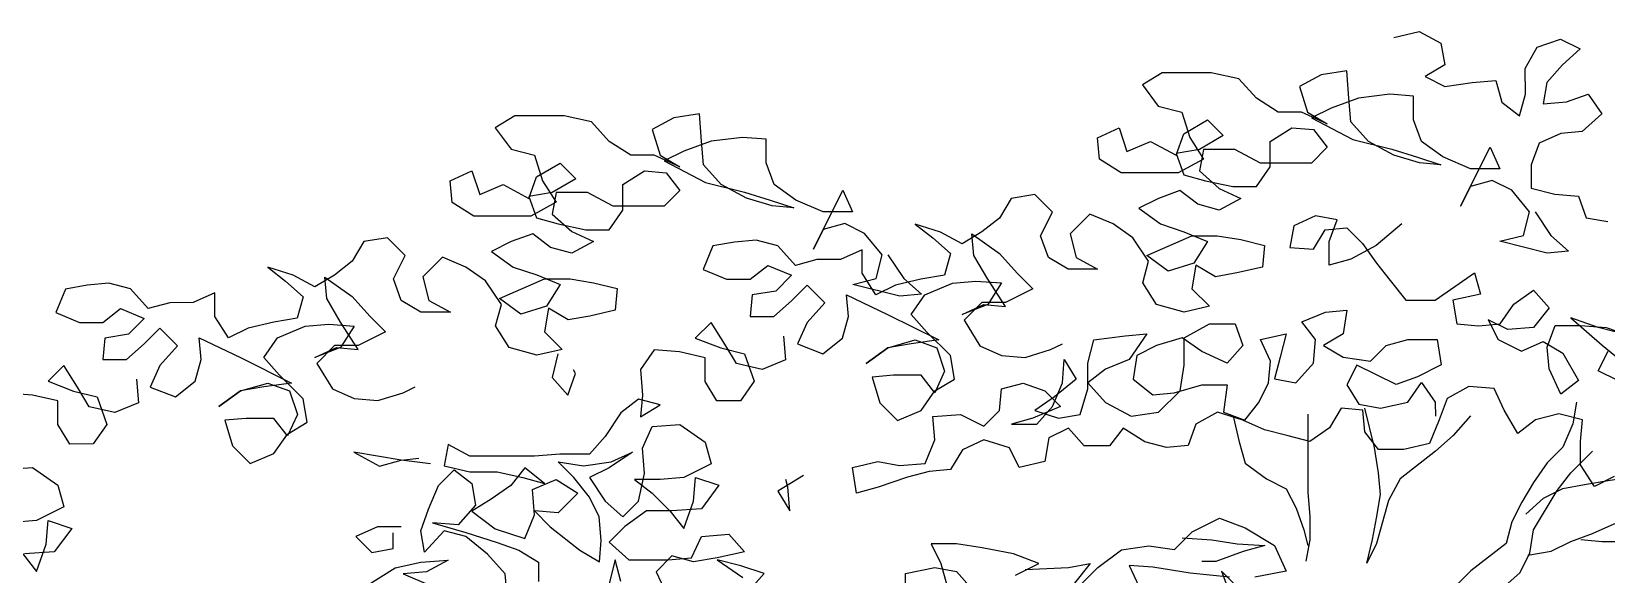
# Model space of a CAD drawing. Header units: millimetres. Extents: x 1564 to 2013, y 216 to 285.
# Drawn here: x 1635.802 to 1638.974, y 230.543 to 231.637 of the extents above; entities that cross this region are included whole.
import ezdxf

# ---------------------------------------------------------------- set-up
doc = ezdxf.new("R2010")
doc.units = ezdxf.units.MM
doc.header["$LTSCALE"] = 10
doc.layers.get('0').update_dxf_attribs({"color": 90})
doc.layers.add('ÁRVORE PRESERVADA', color=252, linetype='Continuous')

# ---------------------------------------------------------------- blocks, each defined once
blk = doc.blocks.new('A$C338F7350')
for points in [[(5.764, 13.5971), (5.8283, 13.612), (5.8826, 13.5824), (5.8926, 13.5281), (5.8432, 13.4984), (5.8926, 13.4737), (5.9618, 13.4836), (6.0211, 13.4886), (6.036, 13.4343), (6.0805, 13.3997), (6.0953, 13.4541), (6.0952, 13.5184), (6.1248, 13.5727), (6.1841, 13.5926), (6.2336, 13.5679), (6.1891, 13.5283), (6.1496, 13.4838), (6.1398, 13.4294), (6.1991, 13.4344), (6.2534, 13.4542), (6.2881, 13.4049), (6.2387, 13.3603), (6.1843, 13.3553), (6.13, 13.3306), (6.1103, 13.2762), (6.1103, 13.2169), (6.1697, 13.2021), (6.229, 13.1972), (6.2488, 13.1429), (6.3032, 13.133)], [(6.3186, 12.4905), (6.2692, 12.4658), (6.2345, 12.5201), (6.2345, 12.5794), (6.2394, 12.6338), (6.18, 12.6486), (6.1208, 12.6337), (6.0763, 12.599), (6.0417, 12.6583), (6.0169, 12.7127), (5.9526, 12.7175), (5.8983, 12.6878), (5.8786, 12.6335), (5.8539, 12.5741), (5.7897, 12.5592), (5.7254, 12.5592), (5.6908, 12.6036), (5.6858, 12.658), (5.6314, 12.6629), (5.6018, 12.6134), (5.5524, 12.5788), (5.498, 12.5936), (5.4387, 12.6083), (5.3843, 12.633), (5.3201, 12.6527), (5.2657, 12.623), (5.246, 12.5686), (5.1916, 12.5636), (5.1373, 12.5784), (5.0829, 12.613), (5.0483, 12.5684), (4.984, 12.5684), (4.9445, 12.6128), (4.8951, 12.5881), (4.8852, 12.5288), (4.821, 12.5139), (4.7962, 12.5633), (4.732, 12.583), (4.6776, 12.5582), (4.648, 12.5088), (4.5937, 12.5038), (4.5393, 12.4889), (4.4652, 12.4641), (4.4108, 12.4492), (4.4009, 12.5135), (4.4651, 12.5284), (4.5195, 12.5185), (4.5837, 12.5235), (4.6084, 12.5829), (4.6034, 12.6422), (4.6726, 12.6472), (4.7319, 12.6176), (4.7714, 12.6572), (4.7763, 12.7115), (4.8307, 12.7264), (4.8851, 12.7067), (4.9246, 12.6672), (4.8555, 12.6375), (4.8011, 12.6226), (4.8654, 12.6226), (4.9049, 12.6672), (4.9295, 12.7265), (4.9344, 12.7858), (4.9641, 12.7364), (4.9098, 12.6919), (4.8604, 12.6572), (4.9197, 12.6375), (4.9741, 12.6475), (4.9938, 12.7117), (4.9937, 12.776), (5.0085, 12.8353), (5.0876, 12.8453), (5.1419, 12.8502), (5.0975, 12.786), (5.0382, 12.7612), (4.9938, 12.7266), (5.0383, 12.6772), (5.1026, 12.6426), (5.1718, 12.6526), (5.2261, 12.707), (5.2359, 12.7713), (5.2359, 12.8405), (5.3001, 12.8751), (5.3643, 12.8752), (5.3842, 12.8208), (5.3447, 12.7763), (5.2804, 12.8059), (5.2309, 12.8404), (5.1667, 12.8206), (5.1173, 12.7959), (5.1075, 12.7365), (5.1569, 12.697), (5.2113, 12.702), (5.2805, 12.7219), (5.3447, 12.7219), (5.3349, 12.6527), (5.3893, 12.633), (5.4238, 12.6775), (5.4485, 12.727), (5.4534, 12.7813), (5.4286, 12.8357), (5.4929, 12.8506), (5.4781, 12.7912), (5.4633, 12.7369), (5.5177, 12.727), (5.5621, 12.7765), (5.567, 12.8358), (5.5324, 12.8803), (5.5917, 12.905), (5.646, 12.91), (5.6362, 12.8507), (5.5868, 12.821), (5.6362, 12.7914), (5.7055, 12.7816), (5.745, 12.8211), (5.7993, 12.836), (5.8734, 12.8361), (5.8834, 12.7718), (5.8241, 12.7421), (5.7698, 12.7223), (5.6709, 12.7717), (5.6462, 12.7222), (5.6759, 12.6728), (5.7303, 12.663), (5.7995, 12.6779), (5.834, 12.7273), (5.8686, 12.6779), (5.8687, 12.6433)], [(6.1203, 13.1576), (6.1599, 13.0983), (6.2044, 13.0588), (6.15, 13.0538), (6.0314, 13.0834), (6.0907, 13.0982), (6.1054, 13.1576), (6.0609, 13.2119), (6.0115, 13.2366), (5.9571, 13.2217), (5.9324, 13.1722), (6.0064, 13.3206), (6.0312, 13.2662), (5.9571, 13.2662), (5.8879, 13.2958), (5.8334, 13.3352), (5.8136, 13.3896), (5.8136, 13.4489), (5.7543, 13.4538), (5.6752, 13.4438), (5.606, 13.4191), (5.5566, 13.3943), (5.6605, 13.34), (5.7593, 13.3154), (5.8236, 13.2957), (5.8829, 13.276), (5.8286, 13.2809), (5.7643, 13.3006), (5.7, 13.3351), (5.6555, 13.3845), (5.6505, 13.4438), (5.6455, 13.513), (5.5812, 13.5031), (5.5269, 13.4734), (5.5467, 13.4091), (5.5962, 13.3795), (5.5319, 13.4091), (5.4726, 13.4091), (5.4182, 13.4436), (5.3737, 13.493), (5.3044, 13.5077), (5.1809, 13.5076), (5.1315, 13.4779), (5.1711, 13.4236), (5.2304, 13.4088), (5.2502, 13.3446), (5.2849, 13.2903), (5.2207, 13.2556), (5.0773, 13.2555), (5.0229, 13.29), (5.0179, 13.3444), (5.0723, 13.3691), (5.0921, 13.3099), (5.1514, 13.3346), (5.2157, 13.3001), (5.2354, 13.3545), (5.2947, 13.3891), (5.3342, 13.3496), (5.275, 13.315), (5.2157, 13.305), (5.2355, 13.2507), (5.2899, 13.2359), (5.3591, 13.2211), (5.4184, 13.2212), (5.4529, 13.2706), (5.4529, 13.3349), (5.5072, 13.3695), (5.5616, 13.3647), (5.5962, 13.3202), (5.5567, 13.2806), (5.4282, 13.2805), (5.3639, 13.315), (5.2849, 13.315), (5.275, 13.2606), (5.3245, 13.2162), (5.3789, 13.1915), (5.3245, 13.1618), (5.2702, 13.1766), (5.2256, 13.2111), (5.1713, 13.1913), (5.1219, 13.1665), (5.1763, 13.1271), (5.2356, 13.1073), (5.295, 13.0827), (5.2604, 13.0283), (5.1962, 13.0085), (5.1418, 13.0479), (5.2554, 13.0975), (5.3196, 13.0975), (5.379, 13.0877), (5.4383, 13.0729), (5.4334, 13.0186), (5.3692, 13.0037), (5.3148, 12.9937), (5.2654, 13.0233), (5.2555, 12.964), (5.3, 12.9196), (5.2358, 12.9047), (5.1666, 12.9244), (5.1319, 12.9787), (5.1467, 13.0331), (5.1071, 13.0924), (5.0577, 13.127), (4.9983, 13.1516), (4.949, 13.1021), (4.9638, 13.0428), (5.0182, 13.0132), (4.9441, 13.0132), (4.8946, 13.0428), (4.8748, 13.0971), (4.9044, 13.1565), (4.8599, 13.2009), (4.8006, 13.191), (4.771, 13.1415), (4.7265, 13.1069), (4.6771, 13.0772), (4.6228, 13.1068), (4.5585, 13.1265), (4.603, 13.0919), (4.6475, 13.0524), (4.6327, 12.9981), (4.5734, 12.9881), (4.5092, 12.9732), (4.4598, 12.9485), (4.4252, 13.0028), (4.4251, 13.0621), (4.3708, 13.0374), (4.3114, 13.0373), (4.2571, 13.0224), (4.2126, 13.0718), (4.1582, 13.0866), (4.1038, 13.0816), (4.0495, 13.0717), (4.0248, 13.0123), (4.0841, 12.9877), (4.1434, 12.9877), (4.1879, 13.0224), (4.2472, 12.9977), (4.2077, 12.9581), (4.1484, 12.9482), (4.1435, 12.8938), (4.2028, 12.8939), (4.2473, 12.9335), (4.2868, 12.973), (4.3313, 12.9286), (4.2869, 12.8791), (4.2622, 12.8247), (4.3265, 12.8001), (4.3759, 12.8397), (4.3907, 12.894), (4.3857, 12.9484), (4.4895, 12.8991), (4.6181, 12.8349), (4.5489, 12.825), (4.4896, 12.8151), (4.4352, 12.7755), (4.4896, 12.8151), (4.5588, 12.8349), (4.6131, 12.8152), (4.633, 12.7559), (4.6083, 12.7015), (4.5737, 12.7459), (4.5045, 12.7459), (4.4501, 12.7409), (4.4699, 12.6766), (4.5145, 12.6322), (4.5737, 12.657), (4.6083, 12.7064), (4.6577, 12.7361), (4.6478, 12.7954), (4.5884, 12.8547), (4.5488, 12.8991), (4.5834, 12.9486), (4.6525, 12.9783), (4.7118, 12.9833), (4.7761, 12.9784), (4.7415, 12.924), (4.6773, 12.8992), (4.7317, 12.924), (4.786, 12.9191), (4.7415, 12.9883), (4.7068, 13.0476), (4.7018, 13.1019), (4.7711, 13.0526), (4.8156, 13.0032), (4.8552, 12.9637), (4.786, 12.929), (4.7267, 12.9289), (4.6823, 12.8844), (4.7219, 12.8202), (4.7763, 12.7955), (4.8356, 12.7907), (4.8998, 12.8105), (4.9294, 12.8253)], [(4.4903, 13.0491), (4.5299, 12.9898), (4.5744, 12.9503), (4.5201, 12.9453), (4.4014, 12.9749), (4.4607, 12.9897), (4.4755, 13.0491), (4.431, 13.1034), (4.3815, 13.1281), (4.3272, 13.1132), (4.3025, 13.0637), (4.3765, 13.2121), (4.4013, 13.1577), (4.3271, 13.1577), (4.2579, 13.1873), (4.2035, 13.2267), (4.1837, 13.2811), (4.1836, 13.3404), (4.1243, 13.3453), (4.0452, 13.3353), (3.9761, 13.3106), (3.9267, 13.2858), (4.0305, 13.2315), (4.1294, 13.2069), (4.1937, 13.1872), (4.253, 13.1675), (4.1986, 13.1724), (4.1343, 13.1921), (4.0701, 13.2266), (4.0255, 13.276), (4.0205, 13.3353), (4.0155, 13.4045), (3.9513, 13.3946), (3.8969, 13.3649), (3.9168, 13.3006), (3.9662, 13.271), (3.9019, 13.3006), (3.8426, 13.3006), (3.7882, 13.3351), (3.7437, 13.3845), (3.6745, 13.3992), (3.5509, 13.3991), (3.5015, 13.3694), (3.5411, 13.3151), (3.6005, 13.3003), (3.6203, 13.2361), (3.6549, 13.1818), (3.5907, 13.1471), (3.4474, 13.147), (3.393, 13.1815), (3.388, 13.2359), (3.4423, 13.2606), (3.4622, 13.2014), (3.5214, 13.2261), (3.5857, 13.1916), (3.6054, 13.246), (3.6647, 13.2806), (3.7043, 13.2411), (3.645, 13.2065), (3.5857, 13.1965), (3.6055, 13.1422), (3.6599, 13.1274), (3.7291, 13.1126), (3.7884, 13.1127), (3.823, 13.1621), (3.8229, 13.2264), (3.8773, 13.261), (3.9316, 13.2562), (3.9663, 13.2117), (3.9268, 13.1721), (3.7983, 13.172), (3.734, 13.2065), (3.6549, 13.2065), (3.6451, 13.1521), (3.6945, 13.1077), (3.7489, 13.083), (3.6946, 13.0533), (3.6402, 13.0681), (3.5957, 13.1026), (3.5413, 13.0828), (3.4919, 13.0581), (3.5463, 13.0186), (3.6057, 12.9988), (3.665, 12.9742), (3.6305, 12.9198), (3.5662, 12.9), (3.5118, 12.9395), (3.6254, 12.989), (3.6897, 12.989), (3.749, 12.9792), (3.8083, 12.9644), (3.8034, 12.9101), (3.7392, 12.8952), (3.6849, 12.8852), (3.6354, 12.9149), (3.6256, 12.8555), (3.6701, 12.8111), (3.6059, 12.7962), (3.5366, 12.8159), (3.502, 12.8702), (3.5168, 12.9246), (3.4772, 12.9839), (3.4277, 13.0185), (3.3684, 13.0431), (3.319, 12.9936), (3.3339, 12.9343), (3.3883, 12.9047), (3.3142, 12.9047), (3.2647, 12.9343), (3.2449, 12.9886), (3.2745, 13.048), (3.23, 13.0924), (3.1707, 13.0825), (3.141, 13.033), (3.0966, 12.9984), (3.0472, 12.9687), (2.9928, 12.9983), (2.9285, 13.018), (2.973, 12.9834), (3.0176, 12.9439), (3.0028, 12.8896), (2.9435, 12.8796), (2.8792, 12.8647), (2.8298, 12.84), (2.7952, 12.8943), (2.7951, 12.9536), (2.7408, 12.9289), (2.6815, 12.9288), (2.6271, 12.9139), (2.5826, 12.9633), (2.5282, 12.9781), (2.4739, 12.9731), (2.4195, 12.9632), (2.3949, 12.9038), (2.4542, 12.8792), (2.5135, 12.8792), (2.5579, 12.9139), (2.6173, 12.8892), (2.5778, 12.8496), (2.5185, 12.8397), (2.5136, 12.7853), (2.5729, 12.7854), (2.6173, 12.825), (2.6568, 12.8645), (2.7014, 12.8201), (2.6569, 12.7706), (2.6323, 12.7162), (2.6965, 12.6916), (2.7459, 12.7312), (2.7607, 12.7855), (2.7557, 12.8399), (2.8595, 12.7906), (2.9881, 12.7264), (2.9189, 12.7165), (2.8596, 12.7066), (2.8053, 12.667), (2.8596, 12.7066), (2.9288, 12.7264), (2.9832, 12.7067), (3.003, 12.6474), (2.9783, 12.593), (2.9437, 12.6374), (2.8745, 12.6374), (2.8202, 12.6324), (2.84, 12.5682), (2.8845, 12.5237), (2.9438, 12.5485), (2.9783, 12.5979), (3.0277, 12.6276), (3.0178, 12.6869), (2.9584, 12.7462), (2.9189, 12.7906), (2.9534, 12.8401), (3.0226, 12.8698), (3.0819, 12.8748), (3.1461, 12.8699), (3.1116, 12.8155), (3.0474, 12.7908), (3.1017, 12.8155), (3.1561, 12.8106), (3.1115, 12.8798), (3.0769, 12.9391), (3.0719, 12.9934), (3.1411, 12.9441), (3.1857, 12.8947), (3.2252, 12.8552), (3.1561, 12.8205), (3.0968, 12.8205), (3.0523, 12.7759), (3.0919, 12.7117), (3.1463, 12.6871), (3.2056, 12.6822), (3.2699, 12.702), (3.2995, 12.7168)], [(5.7842, 13.1276), (5.72, 13.0732), (5.6558, 13.0385), (5.6014, 13.0237), (5.6014, 13.083), (5.6211, 13.1374), (5.5667, 13.1472), (5.5124, 13.1224), (5.5025, 13.068), (5.5619, 13.0632), (5.5915, 13.1126), (5.6458, 13.1176), (5.6854, 13.0781), (5.7201, 13.0287), (5.7547, 12.9843), (5.7943, 12.9349), (5.8684, 12.9349), (5.9672, 13.0042), (5.9821, 12.9499), (5.9129, 12.935), (5.9228, 12.8757), (5.9772, 12.8708), (6.0316, 12.8758), (6.0661, 12.9252), (6.1155, 12.9599), (6.1551, 12.9154), (6.1156, 12.866), (6.0514, 12.861), (6.0019, 12.8856), (6.0267, 12.8362), (6.086, 12.8066), (6.1403, 12.8314), (6.1898, 12.8018), (6.2294, 12.7326), (6.1849, 12.698), (6.1552, 12.7622), (6.1502, 12.8166), (6.17, 12.871), (6.2342, 12.871), (6.2985, 12.8661), (6.3578, 12.8464), (6.2787, 12.8661), (6.2095, 12.8908), (6.2886, 12.8216), (6.343, 12.7772)], [(6.3282, 12.7327), (6.2788, 12.7574), (6.3035, 12.8068)], [(4.2276, 12.8445), (4.2326, 12.7852), (4.1733, 12.7604), (4.109, 12.7752), (4.0793, 12.8246), (4.0447, 12.8789), (4.0052, 12.8393), (4.0695, 12.8147), (4.1288, 12.7999), (4.1536, 12.7307), (4.119, 12.6813), (4.0597, 12.6812), (4.03, 12.7306), (4.0299, 12.7899), (3.9657, 12.8047), (3.9014, 12.8096), (3.8669, 12.7601), (3.8719, 12.6959), (3.867, 12.6415), (3.9164, 12.6712), (3.862, 12.686), (3.8175, 12.6513), (3.7781, 12.592), (3.7386, 12.5475), (3.6644, 12.5474), (3.6002, 12.5424), (3.4371, 12.5423), (3.3827, 12.5719), (3.3728, 12.5175), (3.4371, 12.5027), (3.5063, 12.5028), (3.5706, 12.488), (3.625, 12.4732), (3.5755, 12.5127), (3.5409, 12.4682), (3.4915, 12.4336), (3.4421, 12.4039), (3.5015, 12.3594), (3.5757, 12.3348), (3.6003, 12.3941), (3.5953, 12.4584), (3.6546, 12.4831), (3.709, 12.4486), (3.6596, 12.3991), (3.6003, 12.404), (3.6399, 12.3645), (3.7141, 12.3053), (3.7635, 12.2757), (3.7684, 12.33), (3.7634, 12.3893), (3.7387, 12.4387), (3.6991, 12.4881), (3.6595, 12.5276), (3.7238, 12.5178), (3.7929, 12.5278), (3.8473, 12.5525), (3.788, 12.5129), (3.7386, 12.4882), (3.7782, 12.4289), (3.8227, 12.3894), (3.8622, 12.429), (3.877, 12.4982), (3.872, 12.5624), (3.8967, 12.6168), (3.9659, 12.6218), (4.0301, 12.5774), (4.045, 12.523), (3.9759, 12.4884), (3.9166, 12.4834), (3.8523, 12.4833), (3.8968, 12.4488), (3.9413, 12.4043), (3.976, 12.3599), (4.0006, 12.4291), (4.0055, 12.4884), (4.0648, 12.4687), (4.0204, 12.4093), (3.9463, 12.4043), (3.882, 12.4043), (3.8277, 12.3647), (3.7882, 12.3251), (3.8377, 12.2807), (3.9365, 12.2808), (3.9958, 12.2858), (4.0205, 12.3401), (4.0897, 12.3452), (4.1292, 12.3007), (4.0601, 12.2858), (4.0008, 12.2759), (3.9464, 12.2907), (3.9069, 12.2511), (3.9316, 12.1967)], [(4.1392, 12.2019), (4.1787, 12.2464), (4.1194, 12.2661), (4.0601, 12.2809), (4.1244, 12.2365)], [(3.8179, 12.2263), (3.8031, 12.2806), (3.7883, 12.2213)], [(3.1705, 12.2109), (3.2495, 12.2604), (3.3138, 12.2753), (3.383, 12.2803), (3.3286, 12.2506), (3.2693, 12.2456), (3.3385, 12.216)], [(3.5313, 12.1914), (3.5263, 12.2458), (3.4818, 12.2952), (3.4274, 12.3396), (3.373, 12.3544), (3.3236, 12.3), (3.3137, 12.3543), (3.3334, 12.4087), (3.3581, 12.468), (3.3976, 12.5076), (3.4421, 12.4731), (3.452, 12.4187), (3.4076, 12.3692), (3.3433, 12.3741), (3.4274, 12.3495), (3.5065, 12.3249), (3.5609, 12.3051), (3.6103, 12.2755), (3.6104, 12.2261)], [(3.6593, 12.7995), (3.6445, 12.7401), (3.6841, 12.6957), (3.7038, 12.7501), (3.6988, 12.76)], [(2.5976, 12.736), (2.6026, 12.6767), (2.5434, 12.6519), (2.4791, 12.6667), (2.4494, 12.7161), (2.4147, 12.7704), (2.3752, 12.7308), (2.4395, 12.7062), (2.4988, 12.6914), (2.5236, 12.6222), (2.4891, 12.5728), (2.4298, 12.5727), (2.4001, 12.6221), (2.4, 12.6814), (2.3357, 12.6962), (2.2715, 12.7011)], [(2.2667, 12.5083), (2.3359, 12.5133), (2.4002, 12.4689), (2.4151, 12.4145), (2.3459, 12.3799), (2.2866, 12.3749)], [(2.3114, 12.2958), (2.346, 12.2514), (2.3707, 12.3206), (2.3756, 12.3799), (2.4349, 12.3602), (2.3905, 12.3008), (2.3163, 12.2958)], [(5.9576, 12.6434), (5.9132, 12.5939), (5.8688, 12.5544), (5.7799, 12.4851), (5.7503, 12.4307), (5.7207, 12.3219), (5.696, 12.2725), (5.7108, 12.3318), (5.7206, 12.3862), (5.7305, 12.4455), (5.7255, 12.4999), (5.7155, 12.5641), (5.6907, 12.6629)], [(6.2245, 12.6783), (6.2147, 12.6239), (6.19, 12.5645), (6.1505, 12.525), (6.116, 12.4755), (6.0863, 12.4261), (6.0617, 12.3766), (6.0469, 12.3222), (5.958, 12.253), (5.9185, 12.2134), (5.879, 12.1689), (5.8444, 12.1293)], [(5.3596, 12.6429), (5.3745, 12.5786), (5.3894, 12.5243), (5.4438, 12.4848), (5.4932, 12.4601), (5.518, 12.4107), (5.5378, 12.3564), (5.5477, 12.3168)], [(5.5474, 12.648), (5.5476, 12.4503), (5.5526, 12.391), (5.5526, 12.3317), (5.5428, 12.2773)], [(3.3382, 12.5224), (3.2641, 12.5322), (3.1455, 12.5519), (3.2097, 12.5173), (3.2641, 12.5322), (3.3086, 12.5372)], [(5.8841, 12.0354), (5.9038, 12.0948), (5.9433, 12.1393), (5.9927, 12.1739), (6.0371, 12.2085), (6.0816, 12.2481), (6.1062, 12.2976), (6.1161, 12.3569), (6.1753, 12.4558), (6.2098, 12.5003), (6.2642, 12.5547)], [(4.2773, 12.4936), (4.2131, 12.454), (4.2428, 12.4046), (4.2378, 12.4639), (4.2329, 12.4837)], [(6.0963, 12.3964), (6.1407, 12.436), (6.1901, 12.4608), (6.2445, 12.4707), (6.3038, 12.4806), (6.368, 12.4906), (6.4224, 12.5104), (6.4372, 12.5104)], [(6.1013, 12.2926), (6.1606, 12.3026), (6.21, 12.3273), (6.2643, 12.3471), (6.3187, 12.3719), (6.3829, 12.3967), (6.4422, 12.4264), (6.4965, 12.4512), (6.5361, 12.4611)], [(4.9745, 12.2175), (5.0189, 12.262), (5.0782, 12.3065), (5.1474, 12.3165), (5.2116, 12.3066), (5.2561, 12.3512), (5.3252, 12.3858), (5.3895, 12.3612), (5.4637, 12.3168), (5.4934, 12.2525), (5.4143, 12.2376)], [(5.3501, 12.2376), (5.2512, 12.2474), (5.1573, 12.2621), (5.098, 12.267), (5.1228, 12.2127)], [(5.4243, 12.1586), (5.3303, 12.2524), (5.3501, 12.198)], [(3.2643, 12.3642), (3.2049, 12.3641), (3.1506, 12.3394), (3.1902, 12.2998), (3.2445, 12.3098), (3.2445, 12.3493)], [(5.2314, 12.3363), (5.3055, 12.3314), (5.3698, 12.3216), (5.439, 12.3167), (5.3846, 12.3019), (5.3155, 12.2771), (5.2809, 12.2771)], [(4.8361, 12.2569), (4.9448, 12.2619), (4.9991, 12.2719), (4.9597, 12.2224)], [(4.8114, 12.242), (4.8706, 12.2717), (4.8064, 12.2964), (4.7273, 12.3111), (4.663, 12.321), (4.5988, 12.3209), (4.6235, 12.2715), (4.6384, 12.2172)], [(4.5346, 12.1825), (4.5346, 12.2467), (4.6087, 12.2616), (4.6631, 12.2518), (4.7027, 12.2073)], [(6.2347, 12.3323), (6.2891, 12.3274), (6.4126, 12.3275), (6.472, 12.3127), (6.5263, 12.3078), (6.6499, 12.308)]]:
    blk.add_lwpolyline(points)

msp = doc.modelspace()

# ---------------------------------------------------------------- block references
at = {"layer": 'ÁRVORE PRESERVADA', "xscale": 0.7999999999999545, "yscale": 0.8000000000001819, "zscale": 0.8}
msp.add_blockref('A$C338F7350', (1633.9347, 220.7475), dxfattribs=at)

doc.saveas('drawing.dxf')
